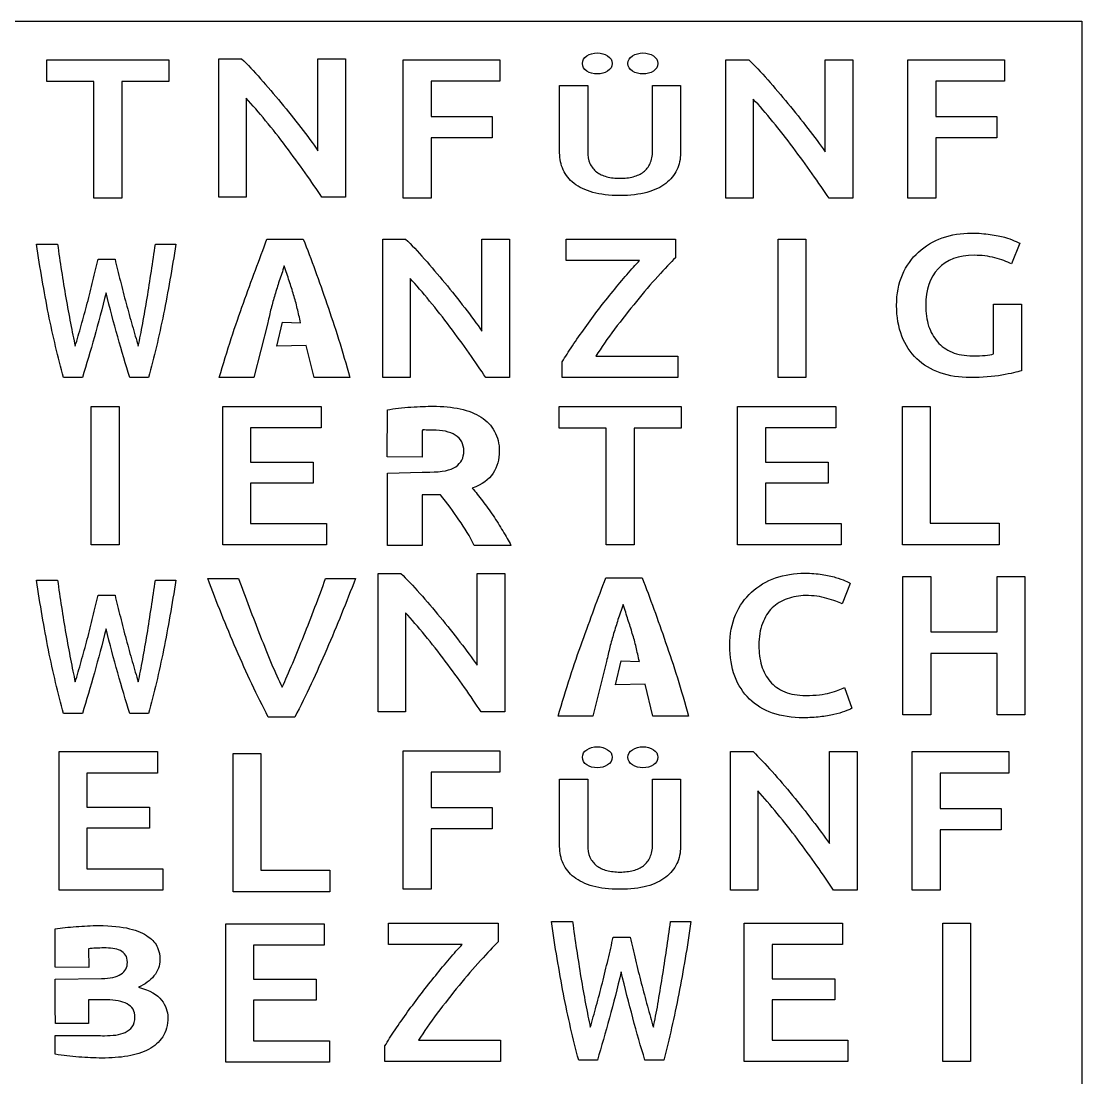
# Model space of a CAD drawing. Extents: x -1 to 378, y -4 to 375.
# Drawn here: x 172.6 to 378.1, y 170.2 to 374.9 of the extents above; entities that cross this region are included whole.
import ezdxf

# ---------------------------------------------------------------- set-up
doc = ezdxf.new("R2010")
doc.units = 0
doc.layers.add('Ebene_1', color=7, linetype='CONTINUOUS')

msp = doc.modelspace()

# ---------------------------------------------------------------- linework, layer by layer
at = {"layer": 'Ebene_1', "color": 7}
for p, q in [((-1.045777, 374.920959), (378.056613, 374.920959)), ((378.056613, 374.920959), (378.056613, -4.273221)), ((177.606612, 363.228401), (177.606612, 367.446519)), ((177.606612, 367.446519), (201.251899, 367.446519)), ((201.251899, 367.446519), (201.251899, 363.228401)), ((210.915687, 340.81043), (210.915687, 367.62837)), ((210.915687, 367.62837), (215.319782, 367.62837)), ((230.11412, 349.827141), (230.11412, 367.62837)), ((230.11412, 367.62837), (235.458896, 367.62837)), ((235.458896, 367.62837), (235.458896, 340.81043)), ((246.633687, 340.628579), (246.633687, 367.446519)), ((246.633687, 367.446519), (265.36178, 367.446519)), ((265.36178, 367.446519), (265.36178, 363.305798)), ((309.136187, 340.628579), (309.136187, 367.446519)), ((309.136187, 367.446519), (313.540282, 367.446519)), ((328.33462, 349.64529), (328.33462, 367.446519)), ((328.33462, 367.446519), (333.679396, 367.446519)), ((333.679396, 367.446519), (333.679396, 340.628579)), ((344.377887, 340.628579), (344.377887, 367.446519)), ((344.377887, 367.446519), (363.10598, 367.446519)), ((363.10598, 367.446519), (363.10598, 363.305798)), ((284.20436, 364.704286), (284.20436, 364.704286)), ((293.066176, 364.704286), (293.066176, 364.704286)), ((186.71411, 363.228401), (177.606612, 363.228401)), ((186.71411, 340.628579), (186.71411, 363.228401)), ((201.251899, 363.228401), (192.144402, 363.228401)), ((192.144402, 363.228401), (192.144402, 340.628579)), ((265.36178, 363.305798), (252.02122, 363.305798)), ((252.02122, 363.305798), (252.02122, 356.456192)), ((276.92654, 349.430802), (276.92654, 362.47502)), ((276.92654, 362.47502), (282.3635, 362.47502)), ((282.3635, 362.47502), (282.3635, 349.792305)), ((294.907036, 349.792305), (294.907036, 362.47502)), ((294.907036, 362.47502), (300.343995, 362.47502)), ((300.343995, 362.47502), (300.343995, 349.430802)), ((363.10598, 363.305798), (349.76542, 363.305798)), ((349.76542, 363.305798), (349.76542, 356.456192)), ((216.217704, 360.004799), (216.217704, 340.81043)), ((314.438204, 359.822948), (314.438204, 340.628579)), ((252.02122, 356.456192), (263.865243, 356.456192)), ((263.865243, 356.456192), (263.865243, 352.315475)), ((349.76542, 356.456192), (361.609443, 356.456192)), ((361.609443, 356.456192), (361.609443, 352.315475)), ((263.865243, 352.315475), (252.02122, 352.315475)), ((252.02122, 352.315475), (252.02122, 340.628579)), ((361.609443, 352.315475), (349.76542, 352.315475)), ((349.76542, 352.315475), (349.76542, 340.628579)), ((288.571052, 341.146366), (288.571052, 341.146366)), ((192.144402, 340.628579), (186.71411, 340.628579)), ((216.217704, 340.81043), (210.915687, 340.81043)), ((235.458896, 340.81043), (230.883768, 340.81043)), ((252.02122, 340.628579), (246.633687, 340.628579)), ((314.438204, 340.628579), (309.136187, 340.628579)), ((333.679396, 340.628579), (329.104268, 340.628579)), ((349.76542, 340.628579), (344.377887, 340.628579)), ((175.582034, 331.702098), (179.676167, 331.702098)), ((198.630487, 331.702098), (202.572986, 331.702098)), ((220.24106, 332.703348), (227.27159, 332.703348)), ((242.667687, 305.885407), (242.667687, 332.703348)), ((242.667687, 332.703348), (247.071782, 332.703348)), ((261.86612, 314.902119), (261.86612, 332.703348)), ((261.86612, 332.703348), (267.210896, 332.703348)), ((267.210896, 332.703348), (267.210896, 305.885407)), ((278.159491, 328.562627), (278.159491, 332.703348)), ((278.159491, 332.703348), (299.36756, 332.703348)), ((299.36756, 332.703348), (299.36756, 329.104403)), ((319.243287, 332.703348), (324.63082, 332.703348)), ((319.243287, 305.885407), (319.243287, 332.703348)), ((324.63082, 332.703348), (324.63082, 305.885407)), ((366.050935, 331.890684), (364.426123, 327.904755)), ((187.530837, 328.796323), (190.806144, 328.796323)), ((357.242745, 329.568784), (357.242745, 329.568784)), ((292.397973, 328.562627), (278.159491, 328.562627)), ((247.969704, 325.079777), (247.969704, 305.885407)), ((360.962708, 310.451811), (360.962708, 320.087692)), ((360.962708, 320.087692), (366.350242, 320.087692)), ((366.350242, 320.087692), (366.350242, 307.201151)), ((220.39846, 316.499947), (217.72266, 305.885408)), ((222.1347, 311.97357), (223.21881, 316.607028)), ((223.21881, 316.607028), (226.74692, 316.499763)), ((227.84871, 312.080836), (222.1347, 311.97357)), ((229.37024, 305.885408), (227.84871, 312.080836)), ((277.432602, 305.885407), (277.432602, 308.942576)), ((283.931849, 310.026129), (299.837901, 310.026129)), ((299.837901, 310.026129), (299.837901, 305.885407)), ((184.498146, 305.885408), (180.858917, 305.885408)), ((197.296103, 305.885408), (193.656873, 305.885408)), ((217.72266, 305.885408), (211.00694, 305.885408)), ((236.29581, 305.885408), (229.37024, 305.885408)), ((247.969704, 305.885407), (242.667687, 305.885407)), ((267.210896, 305.885407), (262.635768, 305.885407)), ((299.837901, 305.885407), (277.432602, 305.885407)), ((324.63082, 305.885407), (319.243287, 305.885407)), ((186.206287, 300.270391), (191.59382, 300.270391)), ((186.206287, 273.45245), (186.206287, 300.270391)), ((191.59382, 300.270391), (191.59382, 273.45245)), ((211.685487, 273.45245), (211.685487, 300.270391)), ((211.685487, 300.270391), (230.712887, 300.270391)), ((230.712887, 300.270391), (230.712887, 296.12967)), ((276.812612, 296.052273), (276.812612, 300.270391)), ((276.812612, 300.270391), (300.457899, 300.270391)), ((300.457899, 300.270391), (300.457899, 296.052273)), ((311.380987, 273.45245), (311.380987, 300.270391)), ((311.380987, 300.270391), (330.408387, 300.270391)), ((330.408387, 300.270391), (330.408387, 296.12967)), ((343.319487, 273.45245), (343.319487, 300.270391)), ((343.319487, 300.270391), (348.70702, 300.270391)), ((348.70702, 300.270391), (348.70702, 277.670569)), ((243.4918, 290.549899), (243.556124, 299.636294)), ((230.712887, 296.12967), (217.07302, 296.12967)), ((217.07302, 296.12967), (217.07302, 289.512254)), ((285.92011, 296.052273), (276.812612, 296.052273)), ((285.92011, 273.45245), (285.92011, 296.052273)), ((300.457899, 296.052273), (291.350402, 296.052273)), ((291.350402, 296.052273), (291.350402, 273.45245)), ((330.408387, 296.12967), (316.76852, 296.12967)), ((316.76852, 296.12967), (316.76852, 289.512254)), ((250.325549, 295.587692), (250.325549, 290.454081)), ((250.325549, 290.454081), (243.4918, 290.549899)), ((217.07302, 289.512254), (229.21635, 289.512254)), ((229.21635, 289.512254), (229.21635, 285.448934)), ((316.76852, 289.512254), (328.91185, 289.512254)), ((328.91185, 289.512254), (328.91185, 285.448934)), ((243.556124, 287.353867), (250.325554, 287.578234)), ((243.556124, 273.366949), (243.556124, 287.353867)), ((250.325549, 287.577695), (251.811522, 287.577695)), ((229.21635, 285.448934), (217.07302, 285.448934)), ((217.07302, 285.448934), (217.07302, 277.593172)), ((328.91185, 285.448934), (316.76852, 285.448934)), ((316.76852, 285.448934), (316.76852, 277.593172)), ((253.847859, 283.185655), (250.325554, 283.185655)), ((250.325554, 283.185655), (250.325554, 273.366949)), ((217.07302, 277.593172), (231.739084, 277.593172)), ((231.739084, 277.593172), (231.739084, 273.45245)), ((316.76852, 277.593172), (331.434584, 277.593172)), ((331.434584, 277.593172), (331.434584, 273.45245)), ((348.70702, 277.670569), (362.04758, 277.670569)), ((362.04758, 277.670569), (362.04758, 273.45245)), ((191.59382, 273.45245), (186.206287, 273.45245)), ((231.739084, 273.45245), (211.685487, 273.45245)), ((250.325554, 273.366949), (243.556124, 273.366949)), ((267.496791, 273.366949), (260.397145, 273.366949)), ((291.350402, 273.45245), (285.92011, 273.45245)), ((331.434584, 273.45245), (311.380987, 273.45245)), ((362.04758, 273.45245), (343.319487, 273.45245)), ((241.758587, 241.12541), (241.758587, 267.943351)), ((241.758587, 267.943351), (246.162682, 267.943351)), ((260.95702, 250.142122), (260.95702, 267.943351)), ((260.95702, 267.943351), (266.301796, 267.943351)), ((266.301796, 267.943351), (266.301796, 241.12541)), ((285.85814, 267.086652), (292.88867, 267.086652)), ((343.400087, 240.54493), (343.400087, 267.362871)), ((343.400087, 267.362871), (348.78762, 267.362871)), ((348.78762, 267.362871), (348.78762, 256.643433)), ((361.65784, 267.362871), (367.045373, 267.362871)), ((361.65784, 256.643433), (361.65784, 267.362871)), ((367.045373, 267.362871), (367.045373, 240.54493)), ((175.582034, 266.614354), (179.676167, 266.614354)), ((198.630487, 266.614354), (202.572986, 266.614354)), ((208.758363, 266.932681), (214.701753, 266.932681)), ((231.591244, 266.932681), (237.363602, 266.932681)), ((333.221353, 266.008439), (331.639299, 262.02251)), ((187.530837, 263.708579), (190.806144, 263.708579)), ((247.060604, 260.31978), (247.060604, 241.12541)), ((348.78762, 256.643433), (361.65784, 256.643433)), ((286.01554, 250.883251), (283.33974, 240.268711)), ((287.75178, 246.356874), (288.83589, 250.990332)), ((288.83589, 250.990332), (292.364, 250.883067)), ((361.65784, 252.425319), (348.78762, 252.425319)), ((348.78762, 252.425319), (348.78762, 240.54493)), ((361.65784, 240.54493), (361.65784, 252.425319)), ((293.46579, 246.46414), (287.75178, 246.356874)), ((294.98732, 240.268711), (293.46579, 246.46414)), ((332.066881, 245.807913), (333.52066, 241.821985)), ((184.498146, 240.797664), (180.858917, 240.797664)), ((197.296103, 240.797664), (193.656873, 240.797664)), ((247.060604, 241.12541), (241.758587, 241.12541)), ((266.301796, 241.12541), (261.726668, 241.12541)), ((348.78762, 240.54493), (343.400087, 240.54493)), ((367.045373, 240.54493), (361.65784, 240.54493)), ((225.647854, 240.11474), (220.474111, 240.11474)), ((283.33974, 240.268711), (276.62402, 240.268711)), ((301.91289, 240.268711), (294.98732, 240.268711)), ((324.156613, 239.964465), (324.156613, 239.964465)), ((179.984787, 206.59164), (179.984787, 233.409581)), ((179.984787, 233.409581), (199.012187, 233.409581)), ((199.012187, 233.409581), (199.012187, 229.26886)), ((213.665487, 206.24786), (213.665487, 233.065801)), ((213.665487, 233.065801), (219.05302, 233.065801)), ((219.05302, 233.065801), (219.05302, 210.465979)), ((246.633687, 206.74891), (246.633687, 233.566851)), ((246.633687, 233.566851), (265.36178, 233.566851)), ((265.36178, 233.566851), (265.36178, 229.42613)), ((309.999287, 206.59164), (309.999287, 233.409581)), ((309.999287, 233.409581), (314.403382, 233.409581)), ((329.19772, 215.608352), (329.19772, 233.409581)), ((329.19772, 233.409581), (334.542496, 233.409581)), ((334.542496, 233.409581), (334.542496, 206.59164)), ((345.210787, 206.59164), (345.210787, 233.40958)), ((345.210787, 233.40958), (363.93888, 233.40958)), ((363.93888, 233.40958), (363.93888, 229.268859)), ((284.20436, 230.295562), (284.20436, 230.295562)), ((293.066176, 230.295562), (293.066176, 230.295562)), ((199.012187, 229.26886), (185.37232, 229.26886)), ((185.37232, 229.26886), (185.37232, 222.651444)), ((265.36178, 229.42613), (252.02122, 229.42613)), ((252.02122, 229.42613), (252.02122, 222.576524)), ((276.92654, 215.022078), (276.92654, 228.066296)), ((276.92654, 228.066296), (282.3635, 228.066296)), ((282.3635, 228.066296), (282.3635, 215.383581)), ((294.907036, 215.383581), (294.907036, 228.066296)), ((294.907036, 228.066296), (300.343995, 228.066296)), ((300.343995, 228.066296), (300.343995, 215.022078)), ((363.93888, 229.268859), (350.59832, 229.268859)), ((350.59832, 229.268859), (350.59832, 222.419253)), ((315.301304, 225.78601), (315.301304, 206.59164)), ((185.37232, 222.651444), (197.51565, 222.651444)), ((197.51565, 222.651444), (197.51565, 218.588124)), ((252.02122, 222.576524), (263.865243, 222.576524)), ((263.865243, 222.576524), (263.865243, 218.435807)), ((350.59832, 222.419253), (362.442343, 222.419253)), ((362.442343, 222.419253), (362.442343, 218.278537)), ((197.51565, 218.588124), (185.37232, 218.588124)), ((185.37232, 218.588124), (185.37232, 210.732362)), ((263.865243, 218.435807), (252.02122, 218.435807)), ((252.02122, 218.435807), (252.02122, 206.74891)), ((362.442343, 218.278537), (350.59832, 218.278537)), ((350.59832, 218.278537), (350.59832, 206.59164)), ((185.37232, 210.732362), (200.038384, 210.732362)), ((200.038384, 210.732362), (200.038384, 206.59164)), ((219.05302, 210.465979), (232.39358, 210.465979)), ((232.39358, 210.465979), (232.39358, 206.24786)), ((200.038384, 206.59164), (179.984787, 206.59164)), ((232.39358, 206.24786), (213.665487, 206.24786)), ((252.02122, 206.74891), (246.633687, 206.74891)), ((288.571052, 206.737642), (288.571052, 206.737642)), ((315.301304, 206.59164), (309.999287, 206.59164)), ((334.542496, 206.59164), (329.967368, 206.59164)), ((350.59832, 206.59164), (345.210787, 206.59164)), ((212.265987, 173.25393), (212.265987, 200.071871)), ((212.265987, 200.071871), (231.293387, 200.071871)), ((231.293387, 200.071871), (231.293387, 195.93115)), ((243.806791, 196.02495), (243.806791, 200.165671)), ((243.806791, 200.165671), (265.01486, 200.165671)), ((265.01486, 200.165671), (265.01486, 196.566726)), ((275.323082, 200.475261), (279.424812, 200.475261)), ((298.414303, 200.475261), (302.364117, 200.475261)), ((312.681287, 173.34773), (312.681287, 200.165671)), ((312.681287, 200.165671), (331.708687, 200.165671)), ((331.708687, 200.165671), (331.708687, 196.02495)), ((351.110987, 200.165671), (356.49852, 200.165671)), ((351.110987, 173.34773), (351.110987, 200.165671)), ((356.49852, 200.165671), (356.49852, 173.34773)), ((179.22523, 196.06), (179.22523, 199.100868)), ((287.294057, 197.456791), (290.575441, 197.456791)), ((185.69028, 195.21502), (185.73388, 191.60554)), ((231.293387, 195.93115), (217.65352, 195.93115)), ((217.65352, 195.93115), (217.65352, 189.313734)), ((258.045273, 196.02495), (243.806791, 196.02495)), ((331.708687, 196.02495), (318.06882, 196.02495)), ((318.06882, 196.02495), (318.06882, 189.407534)), ((185.73388, 191.60554), (179.22023, 191.62984)), ((179.22037, 189.34912), (188.21265, 189.46744)), ((217.65352, 189.313734), (229.79685, 189.313734)), ((229.79685, 189.313734), (229.79685, 185.250414)), ((318.06882, 189.407534), (330.21215, 189.407534)), ((330.21215, 189.407534), (330.21215, 185.344214)), ((185.68882, 185.34233), (185.64522, 180.71616)), ((189.15707, 185.34233), (185.68882, 185.34233)), ((229.79685, 185.250414), (217.65352, 185.250414)), ((217.65352, 185.250414), (217.65352, 177.394652)), ((330.21215, 185.344214), (318.06882, 185.344214)), ((318.06882, 185.344214), (318.06882, 177.488452)), ((179.26897, 180.74885), (179.22537, 183.89669)), ((185.64522, 180.71616), (179.26897, 180.74885)), ((179.22523, 174.77384), (179.22523, 178.42057)), ((217.65352, 177.394652), (232.319584, 177.394652)), ((232.319584, 177.394652), (232.319584, 173.25393)), ((249.579149, 177.488452), (265.485201, 177.488452)), ((265.485201, 177.488452), (265.485201, 173.34773)), ((318.06882, 177.488452), (332.734884, 177.488452)), ((332.734884, 177.488452), (332.734884, 173.34773)), ((243.079902, 173.34773), (243.079902, 176.404899)), ((232.319584, 173.25393), (212.265987, 173.25393)), ((265.485201, 173.34773), (243.079902, 173.34773)), ((284.255739, 173.65732), (280.609757, 173.65732)), ((297.077443, 173.65732), (293.431461, 173.65732)), ((332.734884, 173.34773), (312.681287, 173.34773)), ((356.49852, 173.34773), (351.110987, 173.34773))]:
    msp.add_line(p, q, dxfattribs=at)
for points in [[(281.336043, 366.722676), (281.336043, 367.345264), (281.621447, 367.837309), (282.192257, 368.198812)], [(282.192257, 368.198812), (282.763066, 368.580398), (283.433767, 368.771191), (284.20436, 368.771191)], [(284.20436, 368.771191), (284.974953, 368.771191), (285.645654, 368.580398), (286.216463, 368.198812)], [(286.216463, 368.198812), (286.815813, 367.837309), (287.115488, 367.345264), (287.115488, 366.722676)], [(290.155048, 366.722676), (290.155048, 367.345264), (290.440453, 367.837309), (291.011262, 368.198812)], [(291.011262, 368.198812), (291.610612, 368.580398), (292.295583, 368.771191), (293.066176, 368.771191)], [(293.066176, 368.771191), (293.836768, 368.771191), (294.507469, 368.580398), (295.078279, 368.198812)], [(295.078279, 368.198812), (295.649088, 367.837309), (295.934493, 367.345264), (295.934493, 366.722676)], [(215.319782, 367.62837), (216.46, 366.544817), (217.685736, 365.254873), (218.996987, 363.758537)], [(282.192257, 365.24654), (281.621447, 365.608043), (281.336043, 366.100088), (281.336043, 366.722676)], [(287.115488, 366.722676), (287.115488, 366.100088), (286.815813, 365.608043), (286.216463, 365.24654)], [(291.011262, 365.24654), (290.440453, 365.608043), (290.155048, 366.100088), (290.155048, 366.722676)], [(295.934493, 366.722676), (295.934493, 366.100088), (295.649088, 365.608043), (295.078279, 365.24654)], [(313.540282, 367.446519), (314.6805, 366.362966), (315.906236, 365.073022), (317.217487, 363.576686)], [(218.996987, 363.758537), (220.308239, 362.288), (221.61949, 360.752966), (222.930742, 359.153435)], [(284.20436, 364.704286), (283.433767, 364.704286), (282.763066, 364.885037), (282.192257, 365.24654)], [(286.216463, 365.24654), (285.645654, 364.885037), (284.974953, 364.704286), (284.20436, 364.704286)], [(293.066176, 364.704286), (292.295583, 364.704286), (291.610612, 364.885037), (291.011262, 365.24654)], [(295.078279, 365.24654), (294.507469, 364.885037), (293.836768, 364.704286), (293.066176, 364.704286)], [(317.217487, 363.576686), (318.528739, 362.106149), (319.83999, 360.571115), (321.151242, 358.971584)], [(219.980426, 355.631887), (218.669174, 357.257217), (217.414934, 358.714854), (216.217704, 360.004799)], [(318.200926, 355.450036), (316.889674, 357.075366), (315.635434, 358.533003), (314.438204, 359.822948)], [(222.930742, 359.153435), (224.270499, 357.553904), (225.553245, 355.941475), (226.77898, 354.316148)], [(321.151242, 358.971584), (322.490999, 357.372053), (323.773745, 355.759624), (324.99948, 354.134297)], [(223.914181, 350.639806), (222.631435, 352.368332), (221.320183, 354.032359), (219.980426, 355.631887)], [(322.134681, 350.457955), (320.851935, 352.186481), (319.540683, 353.850508), (318.200926, 355.450036)], [(226.77898, 354.316148), (228.033221, 352.716617), (229.144934, 351.220281), (230.11412, 349.827141)], [(324.99948, 354.134297), (326.253721, 352.534766), (327.365434, 351.03843), (328.33462, 349.64529)], [(227.634144, 345.531626), (226.436915, 347.234353), (225.196927, 348.93708), (223.914181, 350.639806)], [(277.611512, 346.117028), (277.154864, 347.121202), (276.92654, 348.225793), (276.92654, 349.430802)], [(282.3635, 349.792305), (282.3635, 348.848381), (282.506202, 348.035), (282.791607, 347.352162)], [(294.436118, 347.352162), (294.750063, 348.035), (294.907036, 348.848381), (294.907036, 349.792305)], [(300.343995, 349.430802), (300.343995, 348.225793), (300.101401, 347.121202), (299.616213, 346.117028)], [(325.854644, 345.349775), (324.657415, 347.052502), (323.417427, 348.755229), (322.134681, 350.457955)], [(282.791607, 347.352162), (283.105552, 346.689407), (283.533659, 346.147153), (284.075928, 345.7254)], [(293.151797, 345.7254), (293.722606, 346.147153), (294.150714, 346.689407), (294.436118, 347.352162)], [(230.883768, 340.81043), (229.914582, 342.280966), (228.831374, 343.854698), (227.634144, 345.531626)], [(279.709236, 343.496133), (278.767401, 344.239222), (278.068159, 345.112853), (277.611512, 346.117028)], [(284.075928, 345.7254), (284.646737, 345.303647), (285.303168, 344.992353), (286.04522, 344.791518)], [(291.182505, 344.791518), (291.953097, 344.992353), (292.609528, 345.303647), (293.151797, 345.7254)], [(299.616213, 346.117028), (299.159566, 345.112853), (298.446054, 344.239222), (297.475678, 343.496133)], [(329.104268, 340.628579), (328.135082, 342.099115), (327.051874, 343.672847), (325.854644, 345.349775)], [(283.348146, 341.74887), (281.892582, 342.170623), (280.679612, 342.753044), (279.709236, 343.496133)], [(286.04522, 344.791518), (286.815813, 344.590683), (287.672027, 344.490266), (288.613862, 344.490266)], [(288.613862, 344.490266), (289.555698, 344.490266), (290.411912, 344.590683), (291.182505, 344.791518)], [(297.475678, 343.496133), (296.533843, 342.753044), (295.320873, 342.170623), (293.836768, 341.74887)], [(288.571052, 341.146366), (286.544678, 341.146366), (284.80371, 341.347201), (283.348146, 341.74887)], [(293.836768, 341.74887), (292.352664, 341.347201), (290.597425, 341.146366), (288.571052, 341.146366)], [(346.424919, 330.187957), (347.736171, 331.400505), (349.275466, 332.316365), (351.042805, 332.935539)], [(351.042805, 332.935539), (352.810144, 333.554712), (354.691505, 333.864299), (356.686888, 333.864299)], [(356.686888, 333.864299), (358.055151, 333.864299), (359.266633, 333.774003), (360.321335, 333.59341)], [(360.321335, 333.59341), (361.404543, 333.438617), (362.330971, 333.258025), (363.100619, 333.051634)], [(363.100619, 333.051634), (363.870266, 332.845243), (364.497387, 332.625952), (364.98198, 332.393762)], [(177.917206, 318.216326), (177.068053, 322.537732), (176.289662, 327.032989), (175.582034, 331.702098)], [(179.676167, 331.702098), (179.918782, 330.013271), (180.171507, 328.287191), (180.43434, 326.523857)], [(197.841987, 326.486604), (198.125038, 328.249937), (198.387872, 329.988435), (198.630487, 331.702098)], [(202.572986, 331.702098), (201.865358, 327.032989), (201.076858, 322.537732), (200.207486, 318.216326)], [(215.67648, 320.312512), (217.25049, 324.673862), (218.77199, 328.804141), (220.24106, 332.703348)], [(227.27159, 332.703348), (228.81059, 328.77526), (230.33213, 324.601659), (231.83617, 320.182525)], [(247.071782, 332.703348), (248.212, 331.619795), (249.437736, 330.329851), (250.748987, 328.833515)], [(364.98198, 332.393762), (365.495078, 332.161572), (365.851396, 331.993879), (366.050935, 331.890684)], [(186.530049, 324.623928), (186.893972, 326.064397), (187.227568, 327.455196), (187.530837, 328.796323)], [(190.806144, 328.796323), (191.129631, 327.455196), (191.473336, 326.051979), (191.837259, 324.586674)], [(250.748987, 328.833515), (252.060239, 327.362978), (253.37149, 325.827944), (254.682742, 324.228413)], [(299.36756, 329.104403), (298.42688, 328.175643), (297.286661, 326.963095), (295.946904, 325.46676)], [(343.30357, 325.815045), (344.073218, 327.543571), (345.113668, 329.001208), (346.424919, 330.187957)], [(357.242745, 329.568784), (354.19266, 329.568784), (351.855211, 328.704521), (350.230399, 326.975995)], [(361.219258, 329.065705), (359.965017, 329.401091), (358.639513, 329.568784), (357.242745, 329.568784)], [(364.426123, 327.904755), (363.570959, 328.369135), (362.502004, 328.756119), (361.219258, 329.065705)], [(223.59891, 327.50422), (223.24913, 326.493317), (222.91685, 325.525735), (222.60205, 324.601475)], [(224.54333, 324.601475), (224.26349, 325.525735), (223.94869, 326.493317), (223.59891, 327.50422)], [(289.917997, 325.815045), (290.801667, 326.847), (291.628326, 327.762861), (292.397973, 328.562627)], [(350.230399, 326.975995), (348.634093, 325.273269), (347.83594, 322.899772), (347.83594, 319.855507)], [(180.43434, 326.523857), (180.717391, 324.760524), (181.000442, 323.022026), (181.283493, 321.308364)], [(185.43828, 320.265265), (185.822421, 321.73057), (186.186344, 323.183458), (186.530049, 324.623928)], [(191.837259, 324.586674), (192.201182, 323.146204), (192.575214, 321.693317), (192.959354, 320.228011)], [(197.023161, 321.27111), (197.306212, 322.984772), (197.579154, 324.72327), (197.841987, 326.486604)], [(222.60205, 324.601475), (222.32224, 323.706096), (222.04243, 322.810716), (221.76259, 321.915337)], [(225.38279, 321.915337), (225.13787, 322.810716), (224.8581, 323.706096), (224.54333, 324.601475)], [(251.732426, 320.706865), (250.421174, 322.332195), (249.166934, 323.789832), (247.969704, 325.079777)], [(287.266989, 322.603083), (288.179164, 323.738234), (289.062833, 324.808888), (289.917997, 325.815045)], [(295.946904, 325.46676), (294.607147, 323.996223), (293.224632, 322.383793), (291.799358, 320.629468)], [(342.191857, 319.855507), (342.191857, 322.100007), (342.562428, 324.08652), (343.30357, 325.815045)], [(254.682742, 324.228413), (256.022499, 322.628882), (257.305245, 321.016453), (258.53098, 319.391126)], [(284.487705, 319.120238), (285.428386, 320.332782), (286.354814, 321.493731), (287.266989, 322.603083)], [(181.283493, 321.308364), (181.586762, 319.61954), (181.890032, 317.980387), (182.193301, 316.390903)], [(189.07751, 322.314209), (188.329446, 319.309094), (187.571273, 316.452992), (186.802991, 313.745902)], [(193.656873, 305.885408), (192.079874, 310.902216), (190.553419, 316.378483), (189.07751, 322.314209)], [(196.174007, 316.353649), (196.457058, 317.943133), (196.740109, 319.582287), (197.023161, 321.27111)], [(221.76259, 321.915337), (221.51767, 321.048839), (221.27289, 320.167923), (221.02804, 319.272544)], [(226.1173, 319.272544), (225.90749, 320.167923), (225.66263, 321.048839), (225.38279, 321.915337)], [(255.666181, 315.714784), (254.383435, 317.44331), (253.072183, 319.107337), (251.732426, 320.706865)], [(291.799358, 320.629468), (290.374085, 318.900946), (288.963064, 317.107924), (287.566296, 315.250404)], [(184.255531, 315.981114), (184.65989, 317.396748), (185.054139, 318.824798), (185.43828, 320.265265)], [(192.959354, 320.228011), (193.363713, 318.787545), (193.757963, 317.359494), (194.142104, 315.94386)], [(211.00694, 305.885408), (212.54594, 311.171016), (214.10248, 315.980044), (215.67648, 320.312512)], [(221.02804, 319.272544), (220.81823, 318.377164), (220.60833, 317.452904), (220.39846, 316.499763)], [(226.74692, 316.499763), (226.5371, 317.452904), (226.32718, 318.377164), (226.1173, 319.272544)], [(231.83617, 320.182525), (233.37518, 315.792294), (234.86174, 311.026588), (236.29581, 305.885408)], [(258.53098, 319.391126), (259.785221, 317.791595), (260.896934, 316.295259), (261.86612, 314.902119)], [(281.836697, 315.521293), (282.691861, 316.708042), (283.57553, 317.90769), (284.487705, 319.120238)], [(343.218054, 313.895963), (342.533923, 315.624489), (342.191857, 317.611003), (342.191857, 319.855507)], [(347.83594, 319.855507), (347.83594, 318.410769), (348.021225, 317.082126), (348.391797, 315.869578)], [(180.858917, 305.885408), (179.767148, 309.809446), (178.786578, 313.919752), (177.917206, 318.216326)], [(182.193301, 316.390903), (182.49657, 314.801419), (182.799839, 313.336114), (183.103108, 311.994987)], [(195.294527, 311.994987), (195.597796, 313.336114), (195.890956, 314.789001), (196.174007, 316.353649)], [(200.207486, 318.216326), (199.338115, 313.919752), (198.367654, 309.809446), (197.296103, 305.885408)], [(183.103108, 311.994987), (183.487249, 313.261607), (183.87139, 314.590316), (184.255531, 315.981114)], [(194.142104, 315.94386), (194.546463, 314.553062), (194.930604, 313.236771), (195.294527, 311.994987)], [(259.386144, 310.606604), (258.188915, 312.309331), (256.948927, 314.012058), (255.666181, 315.714784)], [(279.399479, 312.038443), (280.169127, 313.173594), (280.981533, 314.334544), (281.836697, 315.521293)], [(287.566296, 315.250404), (286.198034, 313.418683), (284.986551, 311.677258), (283.931849, 310.026129)], [(348.391797, 315.869578), (348.790873, 314.682829), (349.360982, 313.663773), (350.102125, 312.81241)], [(186.802991, 313.745902), (186.03471, 311.038813), (185.266428, 308.418648), (184.498146, 305.885408)], [(346.082853, 309.523051), (344.857118, 310.7098), (343.902185, 312.167437), (343.218054, 313.895963)], [(350.102125, 312.81241), (350.871772, 311.961046), (351.812453, 311.290275), (352.924166, 310.800096)], [(262.635768, 305.885407), (261.666582, 307.355944), (260.583374, 308.929676), (259.386144, 310.606604)], [(277.432602, 308.942576), (278.002711, 309.897135), (278.658337, 310.92909), (279.399479, 312.038443)], [(352.924166, 310.800096), (354.064385, 310.335716), (355.389889, 310.103526), (356.900679, 310.103526)], [(359.337897, 310.180923), (360.022028, 310.25832), (360.563632, 310.348616), (360.962708, 310.451811)], [(350.615223, 306.814168), (348.847884, 307.433341), (347.337094, 308.336302), (346.082853, 309.523051)], [(356.900679, 310.103526), (357.84136, 310.103526), (358.653765, 310.129325), (359.337897, 310.180923)], [(356.473097, 305.885408), (354.335187, 305.885408), (352.382562, 306.194994), (350.615223, 306.814168)], [(362.58752, 306.349788), (360.820181, 306.040201), (358.78204, 305.885408), (356.473097, 305.885408)], [(366.350242, 307.201151), (365.6091, 306.943162), (364.354859, 306.659375), (362.58752, 306.349788)], [(243.556124, 299.636294), (244.216556, 299.751168), (244.932024, 299.851616), (245.702528, 299.937745)], [(245.702528, 299.937745), (246.509724, 300.052943), (247.316918, 300.123999), (248.124113, 300.153068)], [(248.124113, 300.153068), (248.931308, 300.210128), (249.701813, 300.253192), (250.435626, 300.282261)], [(250.435626, 300.282261), (251.169439, 300.31133), (251.811526, 300.325326), (252.361886, 300.325326)], [(252.361886, 300.325326), (254.306492, 300.325326), (256.067644, 300.153068), (257.645344, 299.808552)], [(257.645344, 299.808552), (259.223043, 299.464036), (260.580597, 298.932943), (261.718009, 298.215165)], [(261.718009, 298.215165), (262.85542, 297.497387), (263.71765, 296.578714), (264.304702, 295.459037)], [(251.42627, 295.673821), (251.059363, 295.673821), (250.325549, 295.896895), (250.325549, 295.587692)], [(252.361882, 295.716886), (252.105047, 295.716886), (251.793177, 295.70289), (251.42627, 295.673821)], [(256.709727, 294.726402), (255.609007, 295.386689), (254.159726, 295.716886), (252.361882, 295.716886)], [(258.360808, 291.625758), (258.360808, 293.032568), (257.810448, 294.066116), (256.709727, 294.726402)], [(264.304702, 295.459037), (264.928443, 294.368106), (265.240314, 293.076171), (265.240314, 291.583232)], [(256.819799, 288.611243), (257.847139, 289.329021), (258.360808, 290.333823), (258.360808, 291.625758)], [(265.240314, 291.583232), (265.240314, 290.03291), (264.836717, 288.6261), (264.029522, 287.362911)], [(251.811522, 287.577695), (254.123035, 287.577695), (255.79246, 287.922211), (256.819799, 288.611243)], [(264.029522, 287.362911), (263.222326, 286.099722), (261.883117, 285.137876), (260.011892, 284.47759)], [(260.011892, 284.47759), (260.635633, 283.731174), (261.296066, 282.898522), (261.993189, 281.979849)], [(257.4252, 278.319366), (256.324479, 279.927071), (255.132032, 281.549204), (253.847859, 283.185655)], [(261.993189, 281.979849), (262.690312, 281.089813), (263.369089, 280.142394), (264.029522, 279.137592)], [(260.397145, 273.366949), (259.553259, 275.089529), (258.562611, 276.740298), (257.4252, 278.319366)], [(264.029522, 279.137592), (264.689954, 278.161427), (265.313695, 277.170943), (265.900746, 276.166141)], [(265.900746, 276.166141), (266.524487, 275.189976), (267.056502, 274.256984), (267.496791, 273.366949)], [(246.162682, 267.943351), (247.3029, 266.859798), (248.528636, 265.569854), (249.839887, 264.073518)], [(281.29356, 254.695816), (282.86757, 259.057166), (284.38907, 263.187445), (285.85814, 267.086652)], [(292.88867, 267.086652), (294.42767, 263.158564), (295.94921, 258.984963), (297.45325, 254.565829)], [(314.108436, 264.305712), (315.419687, 265.51826), (316.958982, 266.43412), (318.726322, 267.053294)], [(318.726322, 267.053294), (320.493661, 267.672467), (322.389274, 267.982054), (324.413163, 267.982054)], [(324.413163, 267.982054), (325.638898, 267.982054), (326.750611, 267.891757), (327.748303, 267.711165)], [(327.748303, 267.711165), (328.745994, 267.556372), (329.615411, 267.37578), (330.356553, 267.169389)], [(330.356553, 267.169389), (331.097695, 266.962997), (331.710563, 266.743707), (332.195156, 266.511517)], [(177.917206, 253.128582), (177.068053, 257.449988), (176.289662, 261.945245), (175.582034, 266.614354)], [(179.676167, 266.614354), (179.918782, 264.925527), (180.171507, 263.199447), (180.43434, 261.436113)], [(197.841987, 261.39886), (198.125038, 263.162193), (198.387872, 264.900691), (198.630487, 266.614354)], [(202.572986, 266.614354), (201.865358, 261.945245), (201.076858, 257.449988), (200.207486, 253.128582)], [(214.274171, 253.233476), (212.307294, 257.799876), (210.468691, 262.366278), (208.758363, 266.932681)], [(214.701753, 266.932681), (215.385885, 265.126759), (216.084269, 263.282139), (216.796905, 261.39882)], [(229.53885, 261.39882), (230.251487, 263.282139), (230.935618, 265.126759), (231.591244, 266.932681)], [(237.363602, 266.932681), (235.624768, 262.366278), (233.771912, 257.799876), (231.805035, 253.233476)], [(332.195156, 266.511517), (332.679749, 266.279327), (333.021814, 266.111634), (333.221353, 266.008439)], [(186.530049, 259.536184), (186.893972, 260.976653), (187.227568, 262.367452), (187.530837, 263.708579)], [(190.806144, 263.708579), (191.129631, 262.367452), (191.473336, 260.964235), (191.837259, 259.49893)], [(249.839887, 264.073518), (251.151139, 262.602981), (252.46239, 261.067947), (253.773642, 259.468416)], [(310.987087, 259.9328), (311.756734, 261.661326), (312.797184, 263.118963), (314.108436, 264.305712)], [(320.992506, 263.028667), (319.880793, 262.641684), (318.911607, 262.048309), (318.084948, 261.248543)], [(324.584196, 263.64784), (323.301449, 263.64784), (322.10422, 263.441449), (320.992506, 263.028667)], [(328.688983, 263.106064), (327.434742, 263.467248), (326.06648, 263.64784), (324.584196, 263.64784)], [(331.639299, 262.02251), (330.955168, 262.409494), (329.971729, 262.770678), (328.688983, 263.106064)], [(180.43434, 261.436113), (180.717391, 259.67278), (181.000442, 257.934282), (181.283493, 256.22062)], [(197.023161, 256.183366), (197.306212, 257.897028), (197.579154, 259.635526), (197.841987, 261.39886)], [(216.796905, 261.39882), (217.509542, 259.515501), (218.222179, 257.657981), (218.934816, 255.826259)], [(227.358182, 255.826259), (228.099324, 257.657981), (228.826214, 259.515501), (229.53885, 261.39882)], [(289.21599, 261.887524), (288.86621, 260.876621), (288.53393, 259.909039), (288.21913, 258.984779)], [(290.16041, 258.984779), (289.88057, 259.909039), (289.56577, 260.876621), (289.21599, 261.887524)], [(318.084948, 261.248543), (317.286795, 260.448778), (316.659675, 259.442621), (316.203588, 258.230073)], [(185.43828, 255.177521), (185.822421, 256.642826), (186.186344, 258.095714), (186.530049, 259.536184)], [(191.837259, 259.49893), (192.201182, 258.05846), (192.575214, 256.605573), (192.959354, 255.140267)], [(250.823326, 255.946868), (249.512074, 257.572198), (248.257834, 259.029835), (247.060604, 260.31978)], [(253.773642, 259.468416), (255.113399, 257.868885), (256.396145, 256.256456), (257.62188, 254.631129)], [(288.21913, 258.984779), (287.93932, 258.0894), (287.65951, 257.19402), (287.37967, 256.298641)], [(290.99987, 256.298641), (290.75495, 257.19402), (290.47518, 258.0894), (290.16041, 258.984779)], [(309.875373, 253.973262), (309.875373, 256.217762), (310.245944, 258.204275), (310.987087, 259.9328)], [(189.07751, 257.226465), (188.329446, 254.22135), (187.571273, 251.365248), (186.802991, 248.658158)], [(193.656873, 240.797664), (192.079874, 245.814472), (190.553419, 251.290739), (189.07751, 257.226465)], [(316.203588, 258.230073), (315.7475, 257.017526), (315.519456, 255.611488), (315.519456, 254.01196)], [(181.283493, 256.22062), (181.586762, 254.531796), (181.890032, 252.892643), (182.193301, 251.303159)], [(184.255531, 250.89337), (184.65989, 252.309004), (185.054139, 253.737054), (185.43828, 255.177521)], [(192.959354, 255.140267), (193.363713, 253.699801), (193.757963, 252.27175), (194.142104, 250.856116)], [(196.174007, 251.265905), (196.457058, 252.855389), (196.740109, 254.494543), (197.023161, 256.183366)], [(218.934816, 255.826259), (219.647452, 254.02034), (220.360089, 252.266018), (221.072726, 250.563291)], [(225.220272, 250.524592), (225.932908, 252.227319), (226.645545, 253.994541), (227.358182, 255.826259)], [(254.757081, 250.954787), (253.474335, 252.683313), (252.163083, 254.34734), (250.823326, 255.946868)], [(287.37967, 256.298641), (287.13475, 255.432143), (286.88997, 254.551227), (286.64512, 253.655848)], [(291.73438, 253.655848), (291.52457, 254.551227), (291.27971, 255.432143), (290.99987, 256.298641)], [(180.858917, 240.797664), (179.767148, 244.721702), (178.786578, 248.832008), (177.917206, 253.128582)], [(200.207486, 253.128582), (199.338115, 248.832008), (198.367654, 244.721702), (197.296103, 240.797664)], [(220.474111, 240.11474), (218.336201, 244.294161), (216.269554, 248.667072), (214.274171, 253.233476)], [(231.805035, 253.233476), (229.838158, 248.667072), (227.785764, 244.294161), (225.647854, 240.11474)], [(257.62188, 254.631129), (258.876121, 253.031598), (259.987834, 251.535262), (260.95702, 250.142122)], [(276.62402, 240.268711), (278.16302, 245.55432), (279.71956, 250.363348), (281.29356, 254.695816)], [(286.64512, 253.655848), (286.43531, 252.760468), (286.22541, 251.836208), (286.01554, 250.883067)], [(292.364, 250.883067), (292.15418, 251.836208), (291.94426, 252.760468), (291.73438, 253.655848)], [(297.45325, 254.565829), (298.99226, 250.175598), (300.47882, 245.409892), (301.91289, 240.268711)], [(310.858812, 248.013718), (310.203186, 249.742244), (309.875373, 251.728758), (309.875373, 253.973262)], [(315.519456, 254.01196), (315.519456, 252.593021), (315.690489, 251.290177), (316.032555, 250.103428)], [(182.193301, 251.303159), (182.49657, 249.713675), (182.799839, 248.24837), (183.103108, 246.907243)], [(183.103108, 246.907243), (183.487249, 248.173863), (183.87139, 249.502572), (184.255531, 250.89337)], [(194.142104, 250.856116), (194.546463, 249.465318), (194.930604, 248.149027), (195.294527, 246.907243)], [(195.294527, 246.907243), (195.597796, 248.24837), (195.890956, 249.701257), (196.174007, 251.265905)], [(258.477044, 245.846607), (257.279815, 247.549334), (256.039827, 249.252061), (254.757081, 250.954787)], [(186.802991, 248.658158), (186.03471, 245.951069), (185.266428, 243.330904), (184.498146, 240.797664)], [(221.072726, 250.563291), (221.785363, 248.860564), (222.483747, 247.299731), (223.167878, 245.880792)], [(223.167878, 245.880792), (223.823504, 247.299731), (224.507635, 248.847665), (225.220272, 250.524592)], [(316.032555, 250.103428), (316.403126, 248.916679), (316.958982, 247.884724), (317.700125, 247.007561)], [(313.680853, 243.602108), (312.455118, 244.814656), (311.514438, 246.285193), (310.858812, 248.013718)], [(317.700125, 247.007561), (318.441267, 246.156198), (319.381947, 245.485427), (320.522166, 244.995248)], [(261.726668, 241.12541), (260.757482, 242.595947), (259.674274, 244.169679), (258.477044, 245.846607)], [(320.522166, 244.995248), (321.662385, 244.530868), (323.030647, 244.298678), (324.626954, 244.298678)], [(324.626954, 244.298678), (326.53682, 244.298678), (328.090368, 244.466371), (329.287598, 244.801756)], [(329.287598, 244.801756), (330.484828, 245.162941), (331.411255, 245.498326), (332.066881, 245.807913)], [(318.170465, 240.893225), (316.403126, 241.512398), (314.906589, 242.415359), (313.680853, 243.602108)], [(324.156613, 239.964465), (321.933187, 239.964465), (319.937804, 240.274051), (318.170465, 240.893225)], [(330.057246, 240.583638), (329.259092, 240.403046), (328.36117, 240.261152), (327.363479, 240.157956)], [(332.109639, 241.202811), (331.53953, 240.99642), (330.855399, 240.790029), (330.057246, 240.583638)], [(333.52066, 241.821985), (333.178595, 241.615594), (332.708254, 241.409202), (332.109639, 241.202811)], [(327.363479, 240.157956), (326.365787, 240.028962), (325.296832, 239.964465), (324.156613, 239.964465)], [(282.192257, 233.790088), (282.763066, 234.171674), (283.433767, 234.362467), (284.20436, 234.362467)], [(284.20436, 234.362467), (284.974953, 234.362467), (285.645654, 234.171674), (286.216463, 233.790088)], [(291.011262, 233.790088), (291.610612, 234.171674), (292.295583, 234.362467), (293.066176, 234.362467)], [(293.066176, 234.362467), (293.836768, 234.362467), (294.507469, 234.171674), (295.078279, 233.790088)], [(281.336043, 232.313952), (281.336043, 232.93654), (281.621447, 233.428585), (282.192257, 233.790088)], [(282.192257, 230.837816), (281.621447, 231.199319), (281.336043, 231.691364), (281.336043, 232.313952)], [(286.216463, 233.790088), (286.815813, 233.428585), (287.115488, 232.93654), (287.115488, 232.313952)], [(287.115488, 232.313952), (287.115488, 231.691364), (286.815813, 231.199319), (286.216463, 230.837816)], [(290.155048, 232.313952), (290.155048, 232.93654), (290.440453, 233.428585), (291.011262, 233.790088)], [(291.011262, 230.837816), (290.440453, 231.199319), (290.155048, 231.691364), (290.155048, 232.313952)], [(295.078279, 233.790088), (295.649088, 233.428585), (295.934493, 232.93654), (295.934493, 232.313952)], [(295.934493, 232.313952), (295.934493, 231.691364), (295.649088, 231.199319), (295.078279, 230.837816)], [(314.403382, 233.409581), (315.5436, 232.326028), (316.769336, 231.036084), (318.080587, 229.539748)], [(284.20436, 230.295562), (283.433767, 230.295562), (282.763066, 230.476313), (282.192257, 230.837816)], [(286.216463, 230.837816), (285.645654, 230.476313), (284.974953, 230.295562), (284.20436, 230.295562)], [(293.066176, 230.295562), (292.295583, 230.295562), (291.610612, 230.476313), (291.011262, 230.837816)], [(295.078279, 230.837816), (294.507469, 230.476313), (293.836768, 230.295562), (293.066176, 230.295562)], [(318.080587, 229.539748), (319.391839, 228.069211), (320.70309, 226.534177), (322.014342, 224.934646)], [(319.064026, 221.413098), (317.752774, 223.038428), (316.498534, 224.496065), (315.301304, 225.78601)], [(322.014342, 224.934646), (323.354099, 223.335115), (324.636845, 221.722686), (325.86258, 220.097359)], [(322.997781, 216.421017), (321.715035, 218.149543), (320.403783, 219.81357), (319.064026, 221.413098)], [(325.86258, 220.097359), (327.116821, 218.497828), (328.228534, 217.001492), (329.19772, 215.608352)], [(326.717744, 211.312837), (325.520515, 213.015564), (324.280527, 214.718291), (322.997781, 216.421017)], [(277.611512, 211.708304), (277.154864, 212.712478), (276.92654, 213.817069), (276.92654, 215.022078)], [(282.3635, 215.383581), (282.3635, 214.439657), (282.506202, 213.626276), (282.791607, 212.943438)], [(294.436118, 212.943438), (294.750063, 213.626276), (294.907036, 214.439657), (294.907036, 215.383581)], [(300.343995, 215.022078), (300.343995, 213.817069), (300.101401, 212.712478), (299.616213, 211.708304)], [(279.709236, 209.087409), (278.767401, 209.830498), (278.068159, 210.704129), (277.611512, 211.708304)], [(282.791607, 212.943438), (283.105552, 212.280683), (283.533659, 211.738429), (284.075928, 211.316676)], [(293.151797, 211.316676), (293.722606, 211.738429), (294.150714, 212.280683), (294.436118, 212.943438)], [(299.616213, 211.708304), (299.159566, 210.704129), (298.446054, 209.830498), (297.475678, 209.087409)], [(284.075928, 211.316676), (284.646737, 210.894923), (285.303168, 210.583629), (286.04522, 210.382794)], [(286.04522, 210.382794), (286.815813, 210.181959), (287.672027, 210.081542), (288.613862, 210.081542)], [(288.613862, 210.081542), (289.555698, 210.081542), (290.411912, 210.181959), (291.182505, 210.382794)], [(291.182505, 210.382794), (291.953097, 210.583629), (292.609528, 210.894923), (293.151797, 211.316676)], [(329.967368, 206.59164), (328.998182, 208.062177), (327.914974, 209.635909), (326.717744, 211.312837)], [(283.348146, 207.340146), (281.892582, 207.761899), (280.679612, 208.34432), (279.709236, 209.087409)], [(297.475678, 209.087409), (296.533843, 208.34432), (295.320873, 207.761899), (293.836768, 207.340146)], [(288.571052, 206.737642), (286.544678, 206.737642), (284.80371, 206.938477), (283.348146, 207.340146)], [(293.836768, 207.340146), (292.352664, 206.938477), (290.597425, 206.737642), (288.571052, 206.737642)], [(179.22523, 199.100868), (180.45136, 199.262725), (181.80014, 199.397675), (183.27153, 199.505655)], [(183.27153, 199.505655), (184.74289, 199.640575), (186.19676, 199.708022), (187.63311, 199.708022)], [(187.63311, 199.708022), (190.08542, 199.708022), (192.08229, 199.505655), (193.62372, 199.100868)], [(277.662588, 186.466469), (276.811858, 190.955473), (276.032023, 195.62507), (275.323082, 200.475261)], [(279.424812, 200.475261), (279.667878, 198.720937), (279.921071, 196.927914), (280.184392, 195.096193)], [(297.62434, 195.057495), (297.907916, 196.889216), (298.171237, 198.695138), (298.414303, 200.475261)], [(302.364117, 200.475261), (301.655176, 195.62507), (300.865213, 190.955473), (299.994228, 186.466469)], [(193.62372, 199.100868), (195.16518, 198.723128), (196.37381, 198.210361), (197.24965, 197.562734)], [(197.24965, 197.562734), (198.12545, 196.94213), (198.721, 196.24044), (199.03631, 195.45791)], [(286.291412, 193.122578), (286.65601, 194.618913), (286.990225, 196.063651), (287.294057, 197.456791)], [(290.575441, 197.456791), (290.899528, 196.063651), (291.243871, 194.606014), (291.608469, 193.08388)], [(179.22023, 191.62984), (179.23343, 193.71939), (179.22123, 194.33182), (179.22523, 196.06)], [(187.10912, 195.33658), (186.58361, 195.30918), (186.11066, 195.26868), (185.69028, 195.21502)], [(188.63303, 195.37708), (188.14257, 195.37708), (187.6346, 195.36418), (187.10912, 195.33658)], [(190.36716, 195.25575), (189.80664, 195.33675), (189.22861, 195.37708), (188.63303, 195.37708)], [(191.83855, 194.85098), (191.41815, 195.06682), (190.92769, 195.20182), (190.36716, 195.25575)], [(199.03631, 195.45791), (199.35161, 194.67538), (199.50926, 193.89274), (199.50926, 193.11021)], [(255.565297, 193.277368), (256.448967, 194.309323), (257.275626, 195.225184), (258.045273, 196.02495)], [(265.01486, 196.566726), (264.07418, 195.637966), (262.933961, 194.425418), (261.594204, 192.929083)], [(192.83698, 194.00095), (192.59167, 194.37871), (192.25893, 194.66205), (191.83855, 194.85098)], [(193.20483, 192.58423), (193.20483, 193.17794), (193.08218, 193.6501), (192.83698, 194.00095)], [(199.50926, 193.11021), (199.50926, 191.92289), (199.12388, 190.87048), (198.35318, 189.95295)], [(252.914289, 190.065406), (253.826464, 191.200557), (254.710133, 192.271211), (255.565297, 193.277368)], [(280.184392, 195.096193), (280.467968, 193.264472), (280.751545, 191.458549), (281.035121, 189.678426)], [(285.197617, 188.594873), (285.582471, 190.117007), (285.947069, 191.626242), (286.291412, 193.122578)], [(296.803994, 189.639728), (297.08757, 191.419851), (297.361019, 193.225773), (297.62434, 195.057495)], [(191.94365, 190.277), (192.78443, 190.84369), (193.20483, 191.61277), (193.20483, 192.58423)], [(261.594204, 192.929083), (260.254447, 191.458546), (258.871932, 189.846116), (257.446658, 188.091791)], [(291.608469, 193.08388), (291.973068, 191.587544), (292.347794, 190.078309), (292.732647, 188.556174)], [(179.22537, 183.89669), (179.16377, 185.9737), (179.20417, 187.25955), (179.22037, 189.34912)], [(188.21265, 189.46744), (189.85897, 189.48904), (191.10284, 189.73734), (191.94365, 190.277)], [(198.35318, 189.95295), (197.61747, 189.03542), (196.61904, 188.30683), (195.35786, 187.76717)], [(250.135005, 186.582561), (251.075686, 187.795105), (252.002114, 188.956054), (252.914289, 190.065406)], [(281.035121, 189.678426), (281.338953, 187.924105), (281.642785, 186.22138), (281.946617, 184.570251)], [(288.8436, 190.723281), (288.094148, 187.601619), (287.334568, 184.634748), (286.564861, 181.822669)], [(293.431461, 173.65732), (291.851535, 178.868696), (290.322248, 184.55735), (288.8436, 190.723281)], [(295.953265, 184.531552), (296.236841, 186.182681), (296.520418, 187.885406), (296.803994, 189.639728)], [(195.35786, 187.76717), (197.56492, 187.14654), (199.05383, 186.30997), (199.82456, 185.25755)], [(257.446658, 188.091791), (256.021385, 186.363269), (254.610364, 184.570247), (253.213596, 182.712727)], [(284.012673, 184.144569), (284.417782, 185.615106), (284.812764, 187.09854), (285.197617, 188.594873)], [(292.732647, 188.556174), (293.137756, 187.059842), (293.532738, 185.576407), (293.917592, 184.105871)], [(193.15082, 184.53277), (192.16991, 185.07246), (190.83865, 185.34233), (189.15707, 185.34233)], [(199.82456, 185.25755), (200.63032, 184.20512), (201.0332, 183.09877), (201.0332, 181.93839)], [(247.483997, 182.983616), (248.339161, 184.170365), (249.22283, 185.370013), (250.135005, 186.582561)], [(280.609757, 173.65732), (279.515962, 177.733545), (278.533572, 182.003261), (277.662588, 186.466469)], [(299.994228, 186.466469), (299.123244, 182.003261), (298.150982, 177.733545), (297.077443, 173.65732)], [(194.67476, 181.9422), (194.67476, 183.15655), (194.16678, 184.02003), (193.15082, 184.53277)], [(245.046779, 179.500766), (245.816427, 180.635917), (246.628833, 181.796867), (247.483997, 182.983616)], [(281.946617, 184.570251), (282.250449, 182.919122), (282.55428, 181.396987), (282.858112, 180.003847)], [(282.858112, 180.003847), (283.242966, 181.319591), (283.62782, 182.699831), (284.012673, 184.144569)], [(293.917592, 184.105871), (294.322701, 182.661133), (294.707554, 181.293792), (295.072153, 180.003847)], [(295.072153, 180.003847), (295.375984, 181.396987), (295.669689, 182.906222), (295.953265, 184.531552)], [(194.14928, 180.12072), (194.4996, 180.60646), (194.67476, 181.21362), (194.67476, 181.9422)], [(201.0332, 181.93839), (201.0332, 180.42725), (200.70037, 179.1589), (200.03474, 178.1335)], [(253.213596, 182.712727), (251.845334, 180.881006), (250.633851, 179.139581), (249.579149, 177.488452)], [(286.564861, 181.822669), (285.795153, 179.01059), (285.025446, 176.288807), (284.255739, 173.65732)], [(190.94376, 178.50162), (191.64441, 178.6096), (192.25749, 178.78497), (192.78299, 179.02782)], [(192.78299, 179.02782), (193.34352, 179.29771), (193.79892, 179.66201), (194.14928, 180.12072)], [(243.079902, 176.404899), (243.650011, 177.359458), (244.305637, 178.391413), (245.046779, 179.500766)], [(179.22523, 178.42057), (187.16021, 178.42057), (186.6347, 178.44387), (187.16021, 178.42057)], [(187.16021, 178.42057), (187.72073, 178.39317), (188.26374, 178.38007), (188.78924, 178.38007)], [(188.78924, 178.38007), (189.52492, 178.38007), (190.2431, 178.42057), (190.94376, 178.50162)], [(200.03474, 178.1335), (199.36913, 177.13502), (198.45828, 176.32546), (197.3022, 175.70483)], [(183.79701, 174.24763), (182.25557, 174.35561), (180.73164, 174.53098), (179.22523, 174.77384)], [(197.3022, 175.70483), (196.18114, 175.11113), (194.83235, 174.67943), (193.25589, 174.40955)], [(188.26371, 174.04526), (186.82735, 174.04526), (185.33847, 174.11316), (183.79701, 174.24763)], [(193.25589, 174.40955), (191.71443, 174.16668), (190.05037, 174.04526), (188.26371, 174.04526)]]:
    msp.add_open_spline(points, degree=3, dxfattribs=at)

doc.saveas('drawing.dxf')
